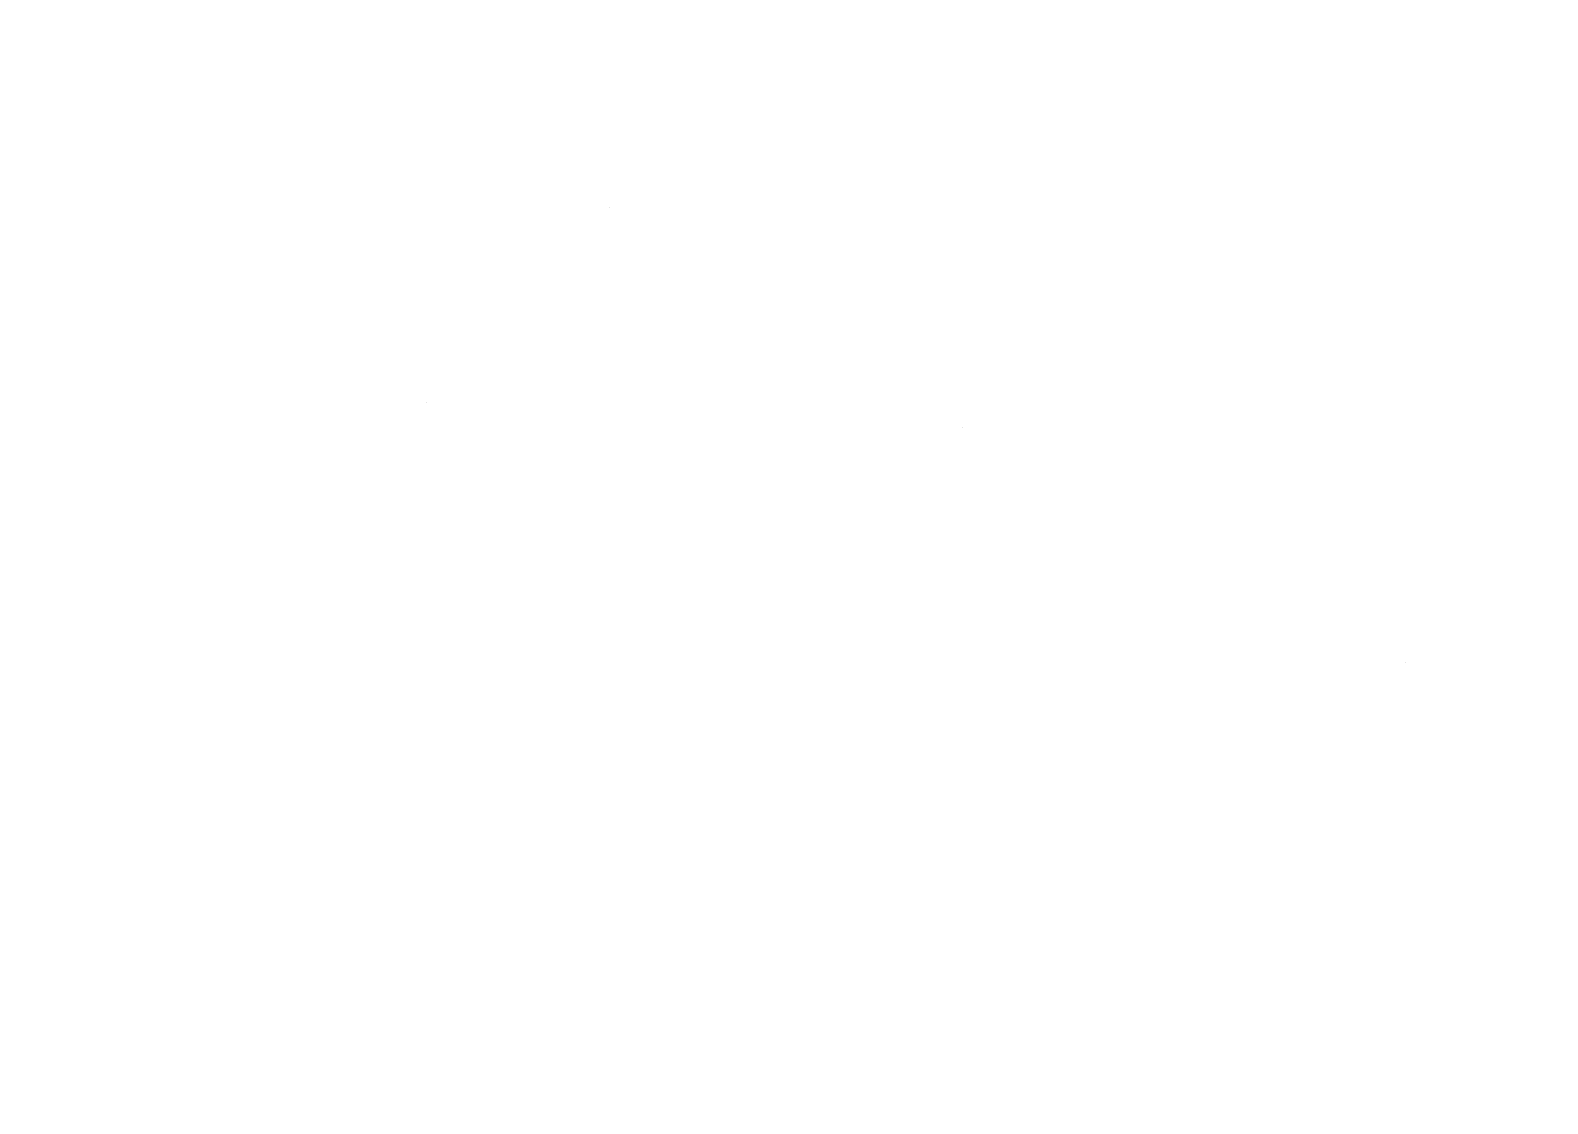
# Model space of a CAD drawing. Extents: x 0.1 to 49.5, y 17.6 to 52.5.
# Drawn here: x 41.955 to 43.481, y 20.398 to 21.478 of the extents above; entities that cross this region are included whole.
import ezdxf

# ---------------------------------------------------------------- set-up
doc = ezdxf.new("R2010")
doc.units = 0
doc.layers.get('0').update_dxf_attribs({"linetype": 'CONTINUOUS'})

msp = doc.modelspace()

# ---------------------------------------------------------------- linework, layer by layer
at = {"color": 7, "const_width": 0.0000000783}
for points in [[(42.116, 21.3044), (42.1191, 21.2827), (42.1132, 21.2815), (42.1076, 21.2808), (42.1025, 21.2805), (42.0951, 21.281), (42.0888, 21.2824), (42.0838, 21.2847), (42.0799, 21.2878), (42.0767, 21.2915), (42.0745, 21.2958), (42.073, 21.3021), (42.0721, 21.3118), (42.0718, 21.3248), (42.0718, 21.408), (42.0556, 21.408), (42.0556, 21.4271), (42.0718, 21.4271), (42.0718, 21.4629), (42.0938, 21.4777), (42.0938, 21.4271), (42.116, 21.4271), (42.116, 21.408), (42.0938, 21.408), (42.0938, 21.3234), (42.0939, 21.3173), (42.0943, 21.3128), (42.0949, 21.3099), (42.0959, 21.3081), (42.0971, 21.3065), (42.0987, 21.3052), (42.1007, 21.3042), (42.1033, 21.3036), (42.1063, 21.3034), (42.109, 21.3035), (42.1122, 21.3038), (42.116, 21.3044)], [(42.2267, 21.329), (42.2495, 21.3259), (42.2449, 21.3122), (42.2382, 21.3007), (42.2295, 21.2914), (42.2189, 21.2846), (42.2065, 21.2805), (42.1922, 21.2791), (42.1745, 21.2813), (42.1594, 21.2878), (42.1469, 21.2987), (42.1376, 21.3135), (42.132, 21.3318), (42.1302, 21.3535), (42.1321, 21.3761), (42.1377, 21.395), (42.1471, 21.4102), (42.1595, 21.4214), (42.1741, 21.4281), (42.191, 21.4304), (42.2074, 21.4282), (42.2216, 21.4216), (42.2337, 21.4106), (42.2429, 21.3957), (42.2484, 21.3771), (42.2502, 21.355), (42.2502, 21.3533), (42.2502, 21.3512), (42.2501, 21.3485), (42.153, 21.3485), (42.1549, 21.3338), (42.1589, 21.3217), (42.1651, 21.312), (42.173, 21.3049), (42.1821, 21.3007), (42.1924, 21.2993), (42.2001, 21.3001), (42.207, 21.3025), (42.2131, 21.3064), (42.2184, 21.3121), (42.2229, 21.3196), (42.2267, 21.329)], [(42.277, 21.2824), (42.277, 21.4271), (42.2968, 21.4271), (42.2968, 21.4052), (42.3018, 21.4143), (42.3065, 21.421), (42.3109, 21.4255), (42.3153, 21.4282), (42.32, 21.4298), (42.325, 21.4304), (42.3325, 21.4295), (42.3401, 21.4269), (42.3477, 21.4225), (42.3401, 21.3997), (42.3347, 21.4027), (42.3293, 21.4045), (42.3239, 21.405), (42.3193, 21.4045), (42.3149, 21.4029), (42.3109, 21.4002), (42.3075, 21.3966), (42.3047, 21.3921), (42.3027, 21.3868), (42.3007, 21.3778), (42.2994, 21.3683), (42.299, 21.3582), (42.299, 21.2824), (42.277, 21.2824)], [(42.4458, 21.3354), (42.4675, 21.3323), (42.4639, 21.3169), (42.4579, 21.3039), (42.4493, 21.2932), (42.4388, 21.2854), (42.4268, 21.2807), (42.4133, 21.2791), (42.3967, 21.2813), (42.3823, 21.2878), (42.3703, 21.2986), (42.3613, 21.3134), (42.3559, 21.3319), (42.3541, 21.3542), (42.3549, 21.3692), (42.3572, 21.3829), (42.3611, 21.3952), (42.3666, 21.406), (42.3737, 21.4148), (42.3824, 21.4216), (42.3922, 21.4265), (42.4025, 21.4294), (42.4135, 21.4304), (42.4267, 21.4291), (42.4383, 21.4251), (42.4482, 21.4185), (42.4561, 21.4094), (42.4618, 21.3981), (42.4654, 21.3846), (42.444, 21.3809), (42.4414, 21.3898), (42.4378, 21.3972), (42.4331, 21.4029), (42.4276, 21.407), (42.4213, 21.4094), (42.4143, 21.4102), (42.4039, 21.4087), (42.3949, 21.4043), (42.3872, 21.3969), (42.3814, 21.3864), (42.3779, 21.3724), (42.3768, 21.3549), (42.3779, 21.3372), (42.3813, 21.3231), (42.3868, 21.3125), (42.3942, 21.3052), (42.403, 21.3008), (42.4131, 21.2993), (42.4213, 21.3003), (42.4285, 21.3032), (42.4348, 21.3082), (42.4399, 21.3151), (42.4436, 21.3242), (42.4458, 21.3354)], [(42.5756, 21.329), (42.5984, 21.3259), (42.5938, 21.3122), (42.5871, 21.3007), (42.5784, 21.2914), (42.5678, 21.2846), (42.5553, 21.2805), (42.5411, 21.2791), (42.5234, 21.2813), (42.5083, 21.2878), (42.4958, 21.2987), (42.4865, 21.3135), (42.4809, 21.3318), (42.4791, 21.3535), (42.4809, 21.3761), (42.4866, 21.395), (42.496, 21.4102), (42.5084, 21.4214), (42.523, 21.4281), (42.5399, 21.4304), (42.5562, 21.4282), (42.5705, 21.4216), (42.5826, 21.4106), (42.5917, 21.3957), (42.5973, 21.3771), (42.5991, 21.355), (42.5991, 21.3533), (42.5991, 21.3512), (42.599, 21.3485), (42.5019, 21.3485), (42.5038, 21.3338), (42.5078, 21.3217), (42.514, 21.312), (42.5219, 21.3049), (42.531, 21.3007), (42.5412, 21.2993), (42.5489, 21.3001), (42.5558, 21.3025), (42.5619, 21.3064), (42.5673, 21.3121), (42.5718, 21.3196), (42.5756, 21.329)], [(42.6258, 21.2824), (42.6258, 21.4271), (42.6457, 21.4271), (42.6457, 21.4052), (42.6506, 21.4143), (42.6553, 21.421), (42.6597, 21.4255), (42.6642, 21.4282), (42.6689, 21.4298), (42.6739, 21.4304), (42.6814, 21.4295), (42.6889, 21.4269), (42.6966, 21.4225), (42.689, 21.3997), (42.6836, 21.4027), (42.6782, 21.4045), (42.6728, 21.405), (42.6681, 21.4045), (42.6638, 21.4029), (42.6598, 21.4002), (42.6563, 21.3966), (42.6536, 21.3921), (42.6516, 21.3868), (42.6495, 21.3778), (42.6483, 21.3683), (42.6479, 21.3582), (42.6479, 21.2824), (42.6258, 21.2824)], [(42.7947, 21.3003), (42.7866, 21.2933), (42.7788, 21.2879), (42.7711, 21.2839), (42.7633, 21.2813), (42.7552, 21.2797), (42.7467, 21.2791), (42.7335, 21.2804), (42.7225, 21.2843), (42.7138, 21.2908), (42.7074, 21.2993), (42.7035, 21.3092), (42.7022, 21.3206), (42.7027, 21.3274), (42.7042, 21.3339), (42.7066, 21.34), (42.7098, 21.3455), (42.7136, 21.3502), (42.718, 21.3541), (42.7229, 21.3573), (42.7282, 21.36), (42.7339, 21.3621), (42.7389, 21.3634), (42.7455, 21.3646), (42.7535, 21.3658), (42.7697, 21.3683), (42.7829, 21.3711), (42.7929, 21.3743), (42.7929, 21.3772), (42.793, 21.3793), (42.793, 21.3807), (42.7923, 21.3897), (42.7902, 21.3967), (42.7867, 21.4018), (42.7802, 21.4064), (42.7718, 21.4092), (42.7616, 21.4101), (42.7521, 21.4094), (42.7444, 21.4074), (42.7386, 21.404), (42.7341, 21.3989), (42.7304, 21.3918), (42.7276, 21.3826), (42.706, 21.3858), (42.7084, 21.3954), (42.7116, 21.4037), (42.7157, 21.4107), (42.7209, 21.4165), (42.7274, 21.4214), (42.7352, 21.4253), (42.7442, 21.4281), (42.754, 21.4298), (42.7648, 21.4304), (42.7752, 21.4299), (42.7842, 21.4284), (42.7919, 21.426), (42.7982, 21.4229), (42.8033, 21.4192), (42.8072, 21.4151), (42.8101, 21.4103), (42.8124, 21.4047), (42.8141, 21.3984), (42.8147, 21.3931), (42.815, 21.3855), (42.8152, 21.3757), (42.8152, 21.343), (42.8153, 21.323), (42.8158, 21.3086), (42.8166, 21.2998), (42.8178, 21.2938), (42.8197, 21.288), (42.8222, 21.2824), (42.7991, 21.2824), (42.7971, 21.2878), (42.7956, 21.2937), (42.7947, 21.3003)], [(42.8406, 21.3256), (42.8624, 21.3294), (42.8643, 21.3205), (42.8678, 21.313), (42.8726, 21.3071), (42.879, 21.3028), (42.8868, 21.3002), (42.8961, 21.2993), (42.9054, 21.3001), (42.9129, 21.3024), (42.9187, 21.3062), (42.9228, 21.311), (42.9252, 21.3164), (42.926, 21.3223), (42.9253, 21.3275), (42.9231, 21.3318), (42.9195, 21.3354), (42.915, 21.3378), (42.9075, 21.3406), (42.897, 21.3437), (42.8824, 21.3481), (42.8712, 21.352), (42.8633, 21.3555), (42.8576, 21.3593), (42.8528, 21.3638), (42.8491, 21.3693), (42.8464, 21.3753), (42.8448, 21.3818), (42.8442, 21.3887), (42.8447, 21.395), (42.846, 21.401), (42.8482, 21.4066), (42.8512, 21.4118), (42.8548, 21.4164), (42.8591, 21.4203), (42.8629, 21.423), (42.8676, 21.4254), (42.8731, 21.4275), (42.8792, 21.4291), (42.8855, 21.4301), (42.8922, 21.4304), (42.902, 21.4298), (42.911, 21.4282), (42.9191, 21.4255), (42.9261, 21.4218), (42.9319, 21.4174), (42.9362, 21.4122), (42.9395, 21.406), (42.942, 21.3985), (42.9438, 21.3898), (42.9222, 21.3865), (42.9206, 21.3934), (42.9178, 21.3992), (42.9137, 21.404), (42.9084, 21.4074), (42.9017, 21.4095), (42.8938, 21.4102), (42.8846, 21.4096), (42.8774, 21.4077), (42.8721, 21.4046), (42.8685, 21.4007), (42.8663, 21.3963), (42.8656, 21.3916), (42.8659, 21.3885), (42.8668, 21.3856), (42.8683, 21.383), (42.8704, 21.3805), (42.8732, 21.3783), (42.8767, 21.3764), (42.8804, 21.3751), (42.8869, 21.373), (42.8962, 21.3702), (42.9103, 21.3658), (42.9212, 21.362), (42.9289, 21.3588), (42.9346, 21.3554), (42.9395, 21.3511), (42.9434, 21.3459), (42.9464, 21.3398), (42.9481, 21.3328), (42.9487, 21.3249), (42.948, 21.3169), (42.9458, 21.3092), (42.9423, 21.3018), (42.9373, 21.2952), (42.9312, 21.2896), (42.9237, 21.2851), (42.9152, 21.2818), (42.9061, 21.2798), (42.8962, 21.2791), (42.8806, 21.2804), (42.8678, 21.2844), (42.8575, 21.2909), (42.8497, 21.2999), (42.8441, 21.3115), (42.8406, 21.3256)], [(41.9519, 21.4192), (41.9558, 21.4151), (41.9588, 21.4103), (41.961, 21.4047), (41.9627, 21.3984), (41.9633, 21.3931), (41.9637, 21.3855), (41.9638, 21.3757), (41.9638, 21.343), (41.9639, 21.323), (41.9644, 21.3086), (41.9652, 21.2998), (41.9664, 21.2938), (41.9683, 21.288), (41.9708, 21.2824), (41.9477, 21.2824)], [(42.2269, 21.3687), (42.2254, 21.3798), (42.2226, 21.389), (42.2186, 21.3961), (42.2109, 21.4039), (42.2018, 21.4086), (42.1913, 21.4102), (42.1817, 21.409), (42.1731, 21.4052), (42.1657, 21.3989), (42.1598, 21.3905), (42.156, 21.3804), (42.1542, 21.3687), (42.2269, 21.3687)], [(42.5758, 21.3687), (42.5742, 21.3798), (42.5714, 21.389), (42.5675, 21.3961), (42.5597, 21.4039), (42.5506, 21.4086), (42.5401, 21.4102), (42.5305, 21.409), (42.522, 21.4052), (42.5146, 21.3989), (42.5087, 21.3905), (42.5049, 21.3804), (42.5031, 21.3687), (42.5758, 21.3687)], [(42.7929, 21.355), (42.7835, 21.3516), (42.7715, 21.3485), (42.7568, 21.3458), (42.7486, 21.3443), (42.7422, 21.3426), (42.7375, 21.3409), (42.7341, 21.3388), (42.7312, 21.3361), (42.7288, 21.3329), (42.7271, 21.3293), (42.7261, 21.3254), (42.7258, 21.3212), (42.7265, 21.3151), (42.7287, 21.3096), (42.7325, 21.3049), (42.7376, 21.3013), (42.7441, 21.2991), (42.752, 21.2984), (42.7602, 21.299), (42.7678, 21.3011), (42.7747, 21.3046), (42.7807, 21.3092), (42.7856, 21.3149), (42.7893, 21.3215), (42.7913, 21.3279), (42.7925, 21.3361), (42.7929, 21.346), (42.7929, 21.355)], [(42.3883, 20.9887), (42.3883, 21.1884), (42.4104, 21.1884), (42.4104, 20.9887), (42.3883, 20.9887)], [(42.0315, 21.061), (42.0337, 21.0855), (42.0404, 21.1054), (42.0516, 21.1206), (42.0636, 21.1295), (42.0773, 21.1349), (42.0925, 21.1366), (42.1094, 21.1345), (42.124, 21.128), (42.1364, 21.1171), (42.1459, 21.1024), (42.1516, 21.0844), (42.1535, 21.0631), (42.1526, 21.0458), (42.1501, 21.0311), (42.1459, 21.0191), (42.1402, 21.0093), (42.1328, 21.001), (42.124, 20.9943), (42.1141, 20.9893), (42.1036, 20.9864), (42.0925, 20.9854), (42.0755, 20.9876), (42.0607, 20.9941), (42.0483, 21.0049), (42.039, 21.0198), (42.0333, 21.0385), (42.0315, 21.061)], [(42.3383, 21.0353), (42.3611, 21.0321), (42.3565, 21.0184), (42.3498, 21.0069), (42.3411, 20.9977), (42.3305, 20.9909), (42.318, 20.9868), (42.3038, 20.9854), (42.2861, 20.9876), (42.271, 20.9941), (42.2585, 21.005), (42.2492, 21.0197), (42.2436, 21.038), (42.2418, 21.0598), (42.2437, 21.0823), (42.2493, 21.1012), (42.2587, 21.1165), (42.2711, 21.1277), (42.2857, 21.1344), (42.3026, 21.1366), (42.3189, 21.1345), (42.3332, 21.1279), (42.3453, 21.1169), (42.3545, 21.1019), (42.36, 21.0834), (42.3618, 21.0613), (42.3618, 21.0596), (42.3618, 21.0574), (42.3617, 21.0548), (42.2646, 21.0548), (42.2665, 21.0401), (42.2705, 21.0279), (42.2767, 21.0182), (42.2846, 21.0112), (42.2937, 21.007), (42.3039, 21.0056), (42.3116, 21.0064), (42.3186, 21.0087), (42.3247, 21.0127), (42.33, 21.0183), (42.3345, 21.0259), (42.3383, 21.0353)], [(42.6452, 21.0319), (42.667, 21.0357), (42.669, 21.0267), (42.6724, 21.0193), (42.6773, 21.0133), (42.6836, 21.009), (42.6914, 21.0064), (42.7008, 21.0056), (42.71, 21.0063), (42.7175, 21.0086), (42.7233, 21.0125), (42.7274, 21.0173), (42.7299, 21.0227), (42.7307, 21.0286), (42.73, 21.0337), (42.7278, 21.0381), (42.7242, 21.0417), (42.7197, 21.0441), (42.7121, 21.0468), (42.7016, 21.05), (42.6871, 21.0543), (42.6759, 21.0583), (42.668, 21.0618), (42.6622, 21.0655), (42.6575, 21.0701), (42.6537, 21.0755), (42.651, 21.0816), (42.6494, 21.0881), (42.6489, 21.095), (42.6493, 21.1012), (42.6507, 21.1072), (42.6529, 21.1129), (42.6559, 21.1181), (42.6595, 21.1226), (42.6637, 21.1266), (42.6676, 21.1292), (42.6723, 21.1316), (42.6778, 21.1337), (42.6838, 21.1353), (42.6902, 21.1363), (42.6968, 21.1366), (42.7066, 21.1361), (42.7156, 21.1345), (42.7238, 21.1317), (42.7308, 21.1281), (42.7365, 21.1237), (42.7409, 21.1185), (42.7442, 21.1122), (42.7467, 21.1048), (42.7485, 21.096), (42.7269, 21.0928), (42.7253, 21.0997), (42.7224, 21.1055), (42.7184, 21.1102), (42.713, 21.1137), (42.7064, 21.1158), (42.6984, 21.1165), (42.6893, 21.1159), (42.682, 21.114), (42.6767, 21.1109), (42.6731, 21.107), (42.671, 21.1026), (42.6702, 21.0978), (42.6705, 21.0947), (42.6714, 21.0919), (42.6729, 21.0892), (42.6751, 21.0867), (42.6779, 21.0846), (42.6814, 21.0827), (42.685, 21.0814), (42.6915, 21.0793), (42.7009, 21.0764), (42.7149, 21.0721), (42.7258, 21.0683), (42.7336, 21.065), (42.7393, 21.0616), (42.7441, 21.0574), (42.7481, 21.0522), (42.751, 21.0461), (42.7528, 21.0391), (42.7534, 21.0312), (42.7527, 21.0232), (42.7505, 21.0155), (42.7469, 21.0081), (42.742, 21.0014), (42.7358, 20.9958), (42.7284, 20.9913), (42.7199, 20.988), (42.7107, 20.9861), (42.7009, 20.9854), (42.6853, 20.9867), (42.6724, 20.9906), (42.6622, 20.9971), (42.6544, 21.0062), (42.6487, 21.0178), (42.6452, 21.0319)], [(42.7714, 21.061), (42.7736, 21.0855), (42.7803, 21.1054), (42.7915, 21.1206), (42.8035, 21.1295), (42.8172, 21.1349), (42.8325, 21.1366), (42.8493, 21.1345), (42.8639, 21.128), (42.8764, 21.1171), (42.8858, 21.1024), (42.8915, 21.0844), (42.8934, 21.0631), (42.8926, 21.0458), (42.8901, 21.0311), (42.8859, 21.0191), (42.8801, 21.0093), (42.8728, 21.001), (42.8639, 20.9943), (42.854, 20.9893), (42.8435, 20.9864), (42.8325, 20.9854), (42.8154, 20.9876), (42.8007, 20.9941), (42.7883, 21.0049), (42.7789, 21.0198), (42.7733, 21.0385), (42.7714, 21.061)], [(42.9891, 20.9332), (42.9891, 21.1334), (43.0092, 21.1334), (43.0092, 21.1146), (43.0141, 21.1213), (43.0195, 21.1268), (43.0252, 21.1311), (43.0316, 21.1342), (43.0389, 21.136), (43.0469, 21.1366), (43.0576, 21.1356), (43.0674, 21.1324), (43.0764, 21.1271), (43.0842, 21.1199), (43.0906, 21.1109), (43.0956, 21.1002), (43.0992, 21.0882), (43.1014, 21.0756), (43.1021, 21.0621), (43.1013, 21.0478), (43.0989, 21.0345), (43.0949, 21.0221), (43.0894, 21.0112), (43.0825, 21.0021), (43.0741, 20.9949), (43.0648, 20.9896), (43.0552, 20.9865), (43.0453, 20.9854), (43.0382, 20.986), (43.0316, 20.9877), (43.0255, 20.9906), (43.02, 20.9943), (43.0152, 20.9987), (43.0111, 21.0037), (43.0111, 20.9332), (42.9891, 20.9332)], [(43.2137, 21.0065), (43.2056, 20.9996), (43.1978, 20.9941), (43.1901, 20.9902), (43.1824, 20.9875), (43.1742, 20.9859), (43.1658, 20.9854), (43.1526, 20.9867), (43.1416, 20.9906), (43.1328, 20.9971), (43.1264, 21.0055), (43.1225, 21.0155), (43.1212, 21.0268), (43.1217, 21.0337), (43.1232, 21.0402), (43.1256, 21.0462), (43.1288, 21.0517), (43.1326, 21.0564), (43.137, 21.0603), (43.1419, 21.0636), (43.1472, 21.0663), (43.1529, 21.0684), (43.158, 21.0696), (43.1645, 21.0709), (43.1725, 21.0721), (43.1888, 21.0746), (43.2019, 21.0774), (43.2119, 21.0805), (43.2119, 21.0835), (43.212, 21.0856), (43.212, 21.0869), (43.2113, 21.0959), (43.2092, 21.103), (43.2057, 21.108), (43.1992, 21.1126), (43.1908, 21.1154), (43.1806, 21.1163), (43.1711, 21.1157), (43.1635, 21.1136), (43.1576, 21.1103), (43.1531, 21.1052), (43.1494, 21.098), (43.1466, 21.0888), (43.125, 21.0921), (43.1274, 21.1017), (43.1307, 21.11), (43.1347, 21.117), (43.1399, 21.1228), (43.1464, 21.1276), (43.1542, 21.1315), (43.1632, 21.1344), (43.173, 21.1361), (43.1838, 21.1366), (43.1942, 21.1362), (43.2032, 21.1347), (43.2109, 21.1323), (43.2172, 21.1291), (43.2223, 21.1255), (43.2262, 21.1213), (43.2292, 21.1165), (43.2314, 21.111), (43.2331, 21.1046), (43.2337, 21.0993), (43.2341, 21.0918), (43.2342, 21.082), (43.2342, 21.0493), (43.2343, 21.0293), (43.2348, 21.0149), (43.2356, 21.006), (43.2368, 21.0001), (43.2387, 20.9943), (43.2412, 20.9887), (43.2181, 20.9887), (43.2161, 20.9941), (43.2146, 21), (43.2137, 21.0065)], [(43.2682, 20.9887), (43.2682, 21.1334), (43.288, 21.1334), (43.288, 21.1114), (43.293, 21.1205), (43.2976, 21.1273), (43.3021, 21.1317), (43.3065, 21.1345), (43.3112, 21.1361), (43.3162, 21.1366), (43.3237, 21.1358), (43.3313, 21.1331), (43.3389, 21.1287), (43.3313, 21.106), (43.3259, 21.1089), (43.3205, 21.1107), (43.3151, 21.1113), (43.3105, 21.1108), (43.3061, 21.1092), (43.3021, 21.1065), (43.2986, 21.1028), (43.2959, 21.0984), (43.2939, 21.093), (43.2919, 21.0841), (43.2906, 21.0745), (43.2902, 21.0644), (43.2902, 20.9887), (43.2682, 20.9887)], [(43.437, 21.0065), (43.4289, 20.9996), (43.4211, 20.9941), (43.4134, 20.9902), (43.4057, 20.9875), (43.3975, 20.9859), (43.3891, 20.9854), (43.3759, 20.9867), (43.3649, 20.9906), (43.3561, 20.9971), (43.3497, 21.0055), (43.3458, 21.0155), (43.3445, 21.0268), (43.345, 21.0337), (43.3465, 21.0402), (43.3489, 21.0462), (43.3521, 21.0517), (43.3559, 21.0564), (43.3603, 21.0603), (43.3652, 21.0636), (43.3705, 21.0663), (43.3762, 21.0684), (43.3813, 21.0696), (43.3878, 21.0709), (43.3958, 21.0721), (43.4121, 21.0746), (43.4252, 21.0774), (43.4352, 21.0805), (43.4352, 21.0835), (43.4353, 21.0856), (43.4353, 21.0869), (43.4346, 21.0959), (43.4325, 21.103), (43.429, 21.108), (43.4225, 21.1126), (43.4141, 21.1154), (43.4039, 21.1163), (43.3944, 21.1157), (43.3868, 21.1136), (43.3809, 21.1103), (43.3764, 21.1052), (43.3727, 21.098), (43.3699, 21.0888), (43.3483, 21.0921), (43.3507, 21.1017), (43.354, 21.11), (43.358, 21.117), (43.3632, 21.1228), (43.3697, 21.1276), (43.3775, 21.1315), (43.3865, 21.1344), (43.3963, 21.1361), (43.4071, 21.1366), (43.4175, 21.1362), (43.4265, 21.1347), (43.4342, 21.1323), (43.4405, 21.1291), (43.4456, 21.1255), (43.4495, 21.1213), (43.4525, 21.1165), (43.4547, 21.111), (43.4564, 21.1046), (43.457, 21.0993), (43.4574, 21.0918), (43.4575, 21.082), (43.4575, 21.0493), (43.4576, 21.0293), (43.4581, 21.0149), (43.4589, 21.006), (43.4601, 21.0001), (43.462, 20.9943), (43.4645, 20.9887), (43.4414, 20.9887), (43.4394, 20.9941), (43.4379, 21), (43.437, 21.0065)], [(42.5997, 20.9887), (42.5997, 21.0099), (42.5884, 20.9963), (42.5746, 20.9881), (42.5584, 20.9854), (42.5509, 20.986), (42.5437, 20.9876), (42.5369, 20.9903), (42.5308, 20.9939), (42.5258, 20.998), (42.522, 21.0026), (42.5191, 21.008), (42.5169, 21.014), (42.5152, 21.0208), (42.5145, 21.0266), (42.514, 21.0342), (42.5139, 21.0437), (42.5139, 21.1334), (42.536, 21.1334), (42.536, 21.0531), (42.5361, 21.0417), (42.5366, 21.0331), (42.5373, 21.0272), (42.5392, 21.0212), (42.5422, 21.0162), (42.5461, 21.012), (42.551, 21.009), (42.5565, 21.0071), (42.5628, 21.0065), (42.5693, 21.0072), (42.5755, 21.009), (42.5814, 21.0122), (42.5867, 21.0164), (42.5908, 21.0215), (42.5938, 21.0276), (42.5958, 21.035), (42.597, 21.0445), (42.5974, 21.0558), (42.5974, 21.1334), (42.6195, 21.1334), (42.6195, 20.9887), (42.5997, 20.9887)], [(42.0542, 21.061), (42.0554, 21.044), (42.059, 21.0302), (42.0651, 21.0194), (42.073, 21.0117), (42.0821, 21.0071), (42.0925, 21.0056), (42.1029, 21.0071), (42.112, 21.0117), (42.1199, 21.0195), (42.1259, 21.0304), (42.1296, 21.0445), (42.1308, 21.0618), (42.1296, 21.0783), (42.1259, 21.0918), (42.1198, 21.1025), (42.1119, 21.1102), (42.1028, 21.1148), (42.0925, 21.1163), (42.0821, 21.1148), (42.073, 21.1102), (42.0651, 21.1026), (42.059, 21.0918), (42.0554, 21.078), (42.0542, 21.061)], [(42.3385, 21.0749), (42.3369, 21.0861), (42.3342, 21.0952), (42.3302, 21.1023), (42.3225, 21.1102), (42.3133, 21.1149), (42.3028, 21.1165), (42.2932, 21.1152), (42.2847, 21.1115), (42.2773, 21.1052), (42.2714, 21.0968), (42.2676, 21.0867), (42.2658, 21.0749), (42.3385, 21.0749)], [(42.7941, 21.061), (42.7953, 21.044), (42.7989, 21.0302), (42.805, 21.0194), (42.8129, 21.0117), (42.8221, 21.0071), (42.8325, 21.0056), (42.8428, 21.0071), (42.8519, 21.0117), (42.8598, 21.0195), (42.8659, 21.0304), (42.8695, 21.0445), (42.8707, 21.0618), (42.8695, 21.0783), (42.8658, 21.0918), (42.8597, 21.1025), (42.8518, 21.1102), (42.8427, 21.1148), (42.8325, 21.1163), (42.8221, 21.1148), (42.8129, 21.1102), (42.805, 21.1026), (42.7989, 21.0918), (42.7953, 21.078), (42.7941, 21.061)], [(43.009, 21.0602), (43.0102, 21.0432), (43.0136, 21.0294), (43.0192, 21.0189), (43.0265, 21.0115), (43.0347, 21.0071), (43.0439, 21.0056), (43.0532, 21.0071), (43.0616, 21.0117), (43.0691, 21.0194), (43.0749, 21.0303), (43.0784, 21.0446), (43.0796, 21.0623), (43.0784, 21.0791), (43.075, 21.093), (43.0693, 21.1037), (43.062, 21.1113), (43.0539, 21.1159), (43.0448, 21.1174), (43.0358, 21.1158), (43.0275, 21.1109), (43.0199, 21.1028), (43.0139, 21.0915), (43.0102, 21.0774), (43.009, 21.0602)], [(43.2119, 21.0613), (43.2025, 21.0578), (43.1905, 21.0548), (43.1758, 21.052), (43.1676, 21.0505), (43.1612, 21.0489), (43.1566, 21.0471), (43.1531, 21.045), (43.1502, 21.0424), (43.1479, 21.0392), (43.1462, 21.0355), (43.1451, 21.0316), (43.1448, 21.0275), (43.1455, 21.0213), (43.1478, 21.0159), (43.1515, 21.0112), (43.1566, 21.0075), (43.1631, 21.0053), (43.171, 21.0046), (43.1792, 21.0053), (43.1868, 21.0074), (43.1937, 21.0108), (43.1998, 21.0155), (43.2046, 21.0211), (43.2083, 21.0278), (43.2103, 21.0342), (43.2115, 21.0424), (43.2119, 21.0523), (43.2119, 21.0613)], [(43.4352, 21.0613), (43.4258, 21.0578), (43.4138, 21.0548), (43.3991, 21.052), (43.3909, 21.0505), (43.3845, 21.0489), (43.3799, 21.0471), (43.3764, 21.045), (43.3735, 21.0424), (43.3712, 21.0392), (43.3695, 21.0355), (43.3684, 21.0316), (43.3681, 21.0275), (43.3688, 21.0213), (43.3711, 21.0159), (43.3748, 21.0112), (43.3799, 21.0075), (43.3864, 21.0053), (43.3943, 21.0046), (43.4025, 21.0053), (43.4101, 21.0074), (43.417, 21.0108), (43.4231, 21.0155), (43.4279, 21.0211), (43.4316, 21.0278), (43.4336, 21.0342), (43.4348, 21.0424), (43.4352, 21.0523), (43.4352, 21.0613)], [(42.031, 20.6949), (42.031, 20.8206), (42.0115, 20.8206), (42.0115, 20.8396), (42.031, 20.8396), (42.031, 20.855), (42.0312, 20.8639), (42.032, 20.8711), (42.0333, 20.8767), (42.036, 20.8827), (42.0397, 20.8878), (42.0445, 20.8922), (42.0506, 20.8955), (42.0581, 20.8974), (42.067, 20.8981), (42.0735, 20.8978), (42.0803, 20.897), (42.0876, 20.8956), (42.0843, 20.8742), (42.0798, 20.875), (42.0755, 20.8755), (42.0713, 20.8756), (42.0653, 20.8751), (42.0605, 20.8735), (42.0571, 20.8708), (42.0548, 20.8667), (42.0534, 20.8608), (42.0529, 20.853), (42.0529, 20.8396), (42.0783, 20.8396), (42.0783, 20.8206), (42.0529, 20.8206), (42.0529, 20.6949), (42.031, 20.6949)], [(42.0956, 20.8665), (42.0956, 20.8947), (42.1177, 20.8947), (42.1177, 20.8665), (42.0956, 20.8665)], [(42.4864, 20.8665), (42.4864, 20.8947), (42.5085, 20.8947), (42.5085, 20.8665), (42.4864, 20.8665)], [(42.8907, 20.6949), (42.8907, 20.8947), (42.9128, 20.8947), (42.9128, 20.6949), (42.8907, 20.6949)], [(42.0956, 20.8396), (42.1177, 20.8396), (42.1177, 20.6949), (42.0956, 20.6949), (42.0956, 20.8396)], [(42.1513, 20.6949), (42.1513, 20.8396), (42.1711, 20.8396), (42.1711, 20.8191), (42.1821, 20.8323), (42.1959, 20.8403), (42.2126, 20.8429), (42.2202, 20.8424), (42.2274, 20.8408), (42.2342, 20.8382), (42.2403, 20.8347), (42.2452, 20.8306), (42.249, 20.8259), (42.252, 20.8205), (42.2542, 20.8144), (42.2559, 20.8078), (42.2566, 20.8021), (42.257, 20.7941), (42.2571, 20.7839), (42.2571, 20.6949), (42.235, 20.6949), (42.235, 20.783), (42.2347, 20.7921), (42.2339, 20.7996), (42.2325, 20.8054), (42.2303, 20.81), (42.2273, 20.8139), (42.2233, 20.8172), (42.2187, 20.8197), (42.2136, 20.8212), (42.2079, 20.8216), (42.199, 20.8205), (42.1908, 20.8172), (42.1836, 20.8117), (42.1779, 20.8031), (42.1745, 20.7905), (42.1733, 20.774), (42.1733, 20.6949), (42.1513, 20.6949)], [(42.3519, 20.7381), (42.3737, 20.7419), (42.3757, 20.733), (42.3791, 20.7255), (42.384, 20.7196), (42.3903, 20.7153), (42.3981, 20.7127), (42.4074, 20.7118), (42.4167, 20.7126), (42.4242, 20.7149), (42.43, 20.7187), (42.4341, 20.7236), (42.4365, 20.7289), (42.4374, 20.7349), (42.4366, 20.74), (42.4345, 20.7444), (42.4309, 20.7479), (42.4263, 20.7503), (42.4188, 20.7531), (42.4083, 20.7562), (42.3938, 20.7606), (42.3825, 20.7645), (42.3746, 20.768), (42.3689, 20.7718), (42.3641, 20.7764), (42.3604, 20.7818), (42.3577, 20.7879), (42.3561, 20.7943), (42.3556, 20.8012), (42.356, 20.8075), (42.3573, 20.8135), (42.3596, 20.8191), (42.3625, 20.8243), (42.3662, 20.8289), (42.3704, 20.8328), (42.3743, 20.8355), (42.3789, 20.8379), (42.3844, 20.84), (42.3905, 20.8416), (42.3969, 20.8426), (42.4035, 20.8429), (42.4133, 20.8424), (42.4223, 20.8407), (42.4304, 20.838), (42.4375, 20.8343), (42.4432, 20.8299), (42.4475, 20.8247), (42.4508, 20.8185), (42.4534, 20.811), (42.4551, 20.8023), (42.4336, 20.799), (42.432, 20.8059), (42.4291, 20.8117), (42.425, 20.8165), (42.4197, 20.82), (42.413, 20.822), (42.4051, 20.8227), (42.3959, 20.8221), (42.3887, 20.8203), (42.3834, 20.8172), (42.3798, 20.8132), (42.3776, 20.8089), (42.3769, 20.8041), (42.3772, 20.801), (42.3781, 20.7981), (42.3796, 20.7955), (42.3817, 20.793), (42.3846, 20.7908), (42.3881, 20.7889), (42.3917, 20.7876), (42.3982, 20.7856), (42.4076, 20.7827), (42.4216, 20.7783), (42.4325, 20.7745), (42.4402, 20.7713), (42.446, 20.7679), (42.4508, 20.7636), (42.4548, 20.7584), (42.4577, 20.7523), (42.4595, 20.7453), (42.46, 20.7374), (42.4593, 20.7294), (42.4572, 20.7217), (42.4536, 20.7144), (42.4487, 20.7077), (42.4425, 20.7021), (42.435, 20.6976), (42.4266, 20.6943), (42.4174, 20.6923), (42.4076, 20.6917), (42.392, 20.693), (42.3791, 20.6969), (42.3689, 20.7034), (42.3611, 20.7125), (42.3554, 20.724), (42.3519, 20.7381)], [(42.4864, 20.8396), (42.5085, 20.8396), (42.5085, 20.6949), (42.4864, 20.6949), (42.4864, 20.8396)], [(42.5421, 20.6949), (42.5421, 20.8396), (42.5619, 20.8396), (42.5619, 20.8191), (42.5729, 20.8323), (42.5867, 20.8403), (42.6034, 20.8429), (42.611, 20.8424), (42.6182, 20.8408), (42.625, 20.8382), (42.6311, 20.8347), (42.636, 20.8306), (42.6398, 20.8259), (42.6428, 20.8205), (42.645, 20.8144), (42.6467, 20.8078), (42.6474, 20.8021), (42.6478, 20.7941), (42.6479, 20.7839), (42.6479, 20.6949), (42.6258, 20.6949), (42.6258, 20.783), (42.6256, 20.7921), (42.6247, 20.7996), (42.6233, 20.8054), (42.6211, 20.81), (42.6181, 20.8139), (42.6141, 20.8172), (42.6095, 20.8197), (42.6044, 20.8212), (42.5987, 20.8216), (42.5898, 20.8205), (42.5817, 20.8172), (42.5744, 20.8117), (42.5687, 20.8031), (42.5653, 20.7905), (42.5642, 20.774), (42.5642, 20.6949), (42.5421, 20.6949)], [(42.8407, 20.7415), (42.8635, 20.7384), (42.8589, 20.7247), (42.8522, 20.7132), (42.8435, 20.7039), (42.8329, 20.6971), (42.8204, 20.693), (42.8062, 20.6917), (42.7885, 20.6938), (42.7734, 20.7004), (42.7609, 20.7112), (42.7516, 20.726), (42.746, 20.7443), (42.7442, 20.7661), (42.7461, 20.7886), (42.7517, 20.8075), (42.7611, 20.8227), (42.7735, 20.8339), (42.7881, 20.8407), (42.805, 20.8429), (42.8213, 20.8407), (42.8356, 20.8341), (42.8477, 20.8231), (42.8569, 20.8082), (42.8624, 20.7897), (42.8642, 20.7676), (42.8642, 20.7659), (42.8642, 20.7637), (42.8641, 20.761), (42.767, 20.761), (42.7689, 20.7464), (42.7729, 20.7342), (42.7791, 20.7245), (42.787, 20.7175), (42.7961, 20.7132), (42.8063, 20.7118), (42.814, 20.7126), (42.8209, 20.715), (42.8271, 20.7189), (42.8324, 20.7246), (42.8369, 20.7321), (42.8407, 20.7415)], [(43.1017, 20.7479), (43.1235, 20.7448), (43.1198, 20.7294), (43.1138, 20.7164), (43.1052, 20.7058), (43.0947, 20.6979), (43.0827, 20.6932), (43.0693, 20.6917), (43.0526, 20.6938), (43.0383, 20.7003), (43.0263, 20.7111), (43.0172, 20.7259), (43.0118, 20.7444), (43.01, 20.7667), (43.0108, 20.7817), (43.0131, 20.7954), (43.017, 20.8078), (43.0225, 20.8185), (43.0296, 20.8273), (43.0383, 20.8341), (43.0481, 20.839), (43.0585, 20.8419), (43.0694, 20.8429), (43.0827, 20.8416), (43.0942, 20.8376), (43.1041, 20.831), (43.112, 20.8219), (43.1178, 20.8106), (43.1214, 20.7971), (43.0999, 20.7934), (43.0973, 20.8024), (43.0937, 20.8097), (43.0891, 20.8154), (43.0835, 20.8195), (43.0772, 20.8219), (43.0702, 20.8227), (43.0598, 20.8213), (43.0508, 20.8168), (43.0431, 20.8095), (43.0373, 20.7989), (43.0339, 20.7849), (43.0327, 20.7674), (43.0338, 20.7498), (43.0372, 20.7356), (43.0428, 20.725), (43.0501, 20.7177), (43.0589, 20.7133), (43.069, 20.7118), (43.0772, 20.7128), (43.0844, 20.7158), (43.0907, 20.7207), (43.0958, 20.7277), (43.0995, 20.7367), (43.1017, 20.7479)], [(43.1341, 20.7673), (43.1364, 20.7918), (43.1431, 20.8116), (43.1542, 20.8268), (43.1662, 20.8358), (43.1799, 20.8411), (43.1952, 20.8429), (43.212, 20.8407), (43.2266, 20.8342), (43.2391, 20.8234), (43.2486, 20.8087), (43.2542, 20.7907), (43.2561, 20.7693), (43.2553, 20.752), (43.2528, 20.7374), (43.2486, 20.7254), (43.2428, 20.7155), (43.2355, 20.7072), (43.2266, 20.7005), (43.2167, 20.6956), (43.2063, 20.6927), (43.1952, 20.6917), (43.1781, 20.6938), (43.1634, 20.7003), (43.151, 20.7112), (43.1416, 20.726), (43.136, 20.7448), (43.1341, 20.7673)], [(43.282, 20.6949), (43.282, 20.8396), (43.3019, 20.8396), (43.3019, 20.8191), (43.3129, 20.8323), (43.3267, 20.8403), (43.3433, 20.8429), (43.351, 20.8424), (43.3582, 20.8408), (43.365, 20.8382), (43.371, 20.8347), (43.3759, 20.8306), (43.3797, 20.8259), (43.3827, 20.8205), (43.385, 20.8144), (43.3866, 20.8078), (43.3873, 20.8021), (43.3877, 20.7941), (43.3878, 20.7839), (43.3878, 20.6949), (43.3658, 20.6949), (43.3658, 20.783), (43.3655, 20.7921), (43.3646, 20.7996), (43.3632, 20.8054), (43.361, 20.81), (43.358, 20.8139), (43.354, 20.8172), (43.3494, 20.8197), (43.3443, 20.8212), (43.3387, 20.8216), (43.3297, 20.8205), (43.3216, 20.8172), (43.3143, 20.8117), (43.3086, 20.8031), (43.3052, 20.7905), (43.3041, 20.774), (43.3041, 20.6949), (43.282, 20.6949)], [(42.8409, 20.7812), (42.8393, 20.7923), (42.8366, 20.8015), (42.8326, 20.8086), (42.8249, 20.8164), (42.8157, 20.8212), (42.8052, 20.8227), (42.7956, 20.8215), (42.7871, 20.8177), (42.7797, 20.8114), (42.7738, 20.803), (42.77, 20.793), (42.7682, 20.7812), (42.8409, 20.7812)], [(43.1568, 20.7673), (43.158, 20.7503), (43.1617, 20.7364), (43.1677, 20.7257), (43.1756, 20.718), (43.1848, 20.7134), (43.1952, 20.7118), (43.2055, 20.7134), (43.2146, 20.718), (43.2225, 20.7257), (43.2286, 20.7366), (43.2322, 20.7507), (43.2334, 20.7681), (43.2322, 20.7846), (43.2286, 20.7981), (43.2225, 20.8088), (43.2146, 20.8165), (43.2055, 20.8211), (43.1952, 20.8226), (43.1848, 20.8211), (43.1756, 20.8165), (43.1677, 20.8088), (43.1617, 20.7981), (43.158, 20.7843), (43.1568, 20.7673)], [(43.4131, 20.7549), (43.4131, 20.7795), (43.4809, 20.7795), (43.4809, 20.7549), (43.4131, 20.7549)], [(42.2967, 20.6949), (42.2967, 20.7229), (42.3218, 20.7229), (42.3218, 20.6949), (42.3213, 20.6853), (42.3197, 20.677), (42.3169, 20.6701), (42.313, 20.6642), (42.3078, 20.6594), (42.3014, 20.6554), (42.2952, 20.6659), (42.2995, 20.6685), (42.3029, 20.6719), (42.3055, 20.6759), (42.3074, 20.681), (42.3086, 20.6873), (42.3092, 20.6949), (42.2967, 20.6949)], [(42.0598, 20.4231), (42.063, 20.4015), (42.057, 20.4003), (42.0514, 20.3995), (42.0463, 20.3993), (42.0389, 20.3998), (42.0327, 20.4012), (42.0277, 20.4035), (42.0237, 20.4066), (42.0206, 20.4103), (42.0184, 20.4146), (42.0169, 20.4209), (42.016, 20.4305), (42.0157, 20.4436), (42.0157, 20.5268), (41.9995, 20.5268), (41.9995, 20.5459), (42.0157, 20.5459), (42.0157, 20.5817), (42.0376, 20.5964), (42.0376, 20.5459), (42.0598, 20.5459), (42.0598, 20.5268), (42.0376, 20.5268), (42.0376, 20.4422), (42.0377, 20.436), (42.0381, 20.4315), (42.0388, 20.4287), (42.0397, 20.4269), (42.041, 20.4253), (42.0426, 20.424), (42.0446, 20.423), (42.0471, 20.4224), (42.0501, 20.4222), (42.0528, 20.4223), (42.0561, 20.4226), (42.0598, 20.4231)], [(42.5345, 20.4231), (42.5377, 20.4015), (42.5317, 20.4003), (42.5261, 20.3995), (42.521, 20.3993), (42.5136, 20.3998), (42.5074, 20.4012), (42.5024, 20.4035), (42.4984, 20.4066), (42.4953, 20.4103), (42.493, 20.4146), (42.4915, 20.4209), (42.4906, 20.4305), (42.4903, 20.4436), (42.4903, 20.5268), (42.4742, 20.5268), (42.4742, 20.5459), (42.4903, 20.5459), (42.4903, 20.5817), (42.5123, 20.5964), (42.5123, 20.5459), (42.5345, 20.5459), (42.5345, 20.5268), (42.5123, 20.5268), (42.5123, 20.4422), (42.5124, 20.436), (42.5128, 20.4315), (42.5135, 20.4287), (42.5144, 20.4269), (42.5157, 20.4253), (42.5173, 20.424), (42.5193, 20.423), (42.5218, 20.4224), (42.5248, 20.4222), (42.5275, 20.4223), (42.5307, 20.4226), (42.5345, 20.4231)], [(42.6398, 20.5727), (42.6398, 20.6009), (42.6619, 20.6009), (42.6619, 20.5727), (42.6398, 20.5727)], [(42.8692, 20.4231), (42.8724, 20.4015), (42.8664, 20.4003), (42.8609, 20.3995), (42.8558, 20.3993), (42.8483, 20.3998), (42.8421, 20.4012), (42.8371, 20.4035), (42.8331, 20.4066), (42.83, 20.4103), (42.8278, 20.4146), (42.8263, 20.4209), (42.8254, 20.4305), (42.8251, 20.4436), (42.8251, 20.5268), (42.8089, 20.5268), (42.8089, 20.5459), (42.8251, 20.5459), (42.8251, 20.5817), (42.8471, 20.5964), (42.8471, 20.5459), (42.8692, 20.5459), (42.8692, 20.5268), (42.8471, 20.5268), (42.8471, 20.4422), (42.8472, 20.436), (42.8476, 20.4315), (42.8482, 20.4287), (42.8492, 20.4269), (42.8504, 20.4253), (42.852, 20.424), (42.854, 20.423), (42.8565, 20.4224), (42.8596, 20.4222), (42.8623, 20.4223), (42.8655, 20.4226), (42.8692, 20.4231)], [(43.1848, 20.4012), (43.1848, 20.4195), (43.1752, 20.4075), (43.1631, 20.4003), (43.1483, 20.3979), (43.1382, 20.399), (43.1287, 20.4022), (43.1197, 20.4075), (43.1117, 20.4147), (43.1049, 20.4235), (43.0995, 20.4341), (43.0955, 20.4461), (43.0931, 20.4592), (43.0923, 20.4734), (43.093, 20.4874), (43.0952, 20.5005), (43.0988, 20.5127), (43.1039, 20.5236), (43.1104, 20.5326), (43.1183, 20.5398), (43.1273, 20.545), (43.137, 20.5481), (43.1474, 20.5492), (43.1549, 20.5486), (43.1619, 20.5467), (43.1683, 20.5436), (43.1741, 20.5396), (43.1791, 20.5348), (43.1833, 20.5293), (43.1833, 20.6009), (43.2052, 20.6009), (43.2052, 20.4012), (43.1848, 20.4012)], [(41.9481, 20.5471), (41.9549, 20.5445), (41.9609, 20.541), (41.9658, 20.5369), (41.9697, 20.5321), (41.9726, 20.5267), (41.9749, 20.5207), (41.9765, 20.514), (41.9772, 20.5083), (41.9776, 20.5004), (41.9778, 20.4902), (41.9778, 20.4012), (41.9557, 20.4012), (41.9557, 20.4892), (41.9554, 20.4984), (41.9545, 20.5058)], [(42.0732, 20.4735), (42.0754, 20.498), (42.0821, 20.5179), (42.0933, 20.5331), (42.1053, 20.542), (42.1189, 20.5474), (42.1342, 20.5492), (42.151, 20.547), (42.1657, 20.5405), (42.1781, 20.5296), (42.1876, 20.5149), (42.1933, 20.4969), (42.1952, 20.4756), (42.1943, 20.4583), (42.1918, 20.4436), (42.1876, 20.4316), (42.1818, 20.4218), (42.1745, 20.4135), (42.1657, 20.4068), (42.1558, 20.4019), (42.1453, 20.3989), (42.1342, 20.3979), (42.1172, 20.4001), (42.1024, 20.4066), (42.09, 20.4174), (42.0807, 20.4323), (42.075, 20.451), (42.0732, 20.4735)], [(42.3102, 20.4478), (42.333, 20.4447), (42.3284, 20.431), (42.3217, 20.4195), (42.313, 20.4102), (42.3024, 20.4034), (42.29, 20.3993), (42.2757, 20.3979), (42.258, 20.4001), (42.2429, 20.4066), (42.2304, 20.4175), (42.2211, 20.4323), (42.2156, 20.4505), (42.2137, 20.4723), (42.2156, 20.4948), (42.2212, 20.5137), (42.2306, 20.529), (42.243, 20.5402), (42.2576, 20.5469), (42.2745, 20.5492), (42.2909, 20.547), (42.3051, 20.5404), (42.3172, 20.5294), (42.3264, 20.5145), (42.3319, 20.4959), (42.3337, 20.4738), (42.3337, 20.4721), (42.3337, 20.4699), (42.3336, 20.4673), (42.2365, 20.4673), (42.2384, 20.4526), (42.2424, 20.4405), (42.2486, 20.4308), (42.2565, 20.4237), (42.2656, 20.4195), (42.2759, 20.4181), (42.2836, 20.4189), (42.2905, 20.4212), (42.2966, 20.4252), (42.3019, 20.4308), (42.3065, 20.4384), (42.3102, 20.4478)], [(42.3519, 20.4444), (42.3737, 20.4482), (42.3757, 20.4392), (42.3791, 20.4318), (42.384, 20.4259), (42.3903, 20.4215), (42.3981, 20.419), (42.4074, 20.4181), (42.4167, 20.4189), (42.4242, 20.4211), (42.43, 20.425), (42.4341, 20.4298), (42.4365, 20.4352), (42.4374, 20.4411), (42.4366, 20.4463), (42.4345, 20.4506), (42.4309, 20.4542), (42.4263, 20.4566), (42.4188, 20.4593), (42.4083, 20.4625), (42.3938, 20.4668), (42.3825, 20.4708), (42.3746, 20.4743), (42.3689, 20.478), (42.3641, 20.4826), (42.3604, 20.4881), (42.3577, 20.4941), (42.3561, 20.5006), (42.3556, 20.5075), (42.356, 20.5138), (42.3573, 20.5197), (42.3596, 20.5254), (42.3625, 20.5306), (42.3662, 20.5351), (42.3704, 20.5391), (42.3743, 20.5418), (42.3789, 20.5441), (42.3844, 20.5462), (42.3905, 20.5479), (42.3969, 20.5488), (42.4035, 20.5492), (42.4133, 20.5486), (42.4223, 20.547), (42.4304, 20.5443), (42.4375, 20.5406), (42.4432, 20.5362), (42.4475, 20.531), (42.4508, 20.5248), (42.4534, 20.5173), (42.4551, 20.5086), (42.4336, 20.5053), (42.432, 20.5122), (42.4291, 20.518), (42.425, 20.5227), (42.4197, 20.5262), (42.413, 20.5283), (42.4051, 20.529), (42.3959, 20.5284), (42.3887, 20.5265), (42.3834, 20.5234), (42.3798, 20.5195), (42.3776, 20.5151), (42.3769, 20.5103), (42.3772, 20.5073), (42.3781, 20.5044), (42.3796, 20.5017), (42.3817, 20.4993), (42.3846, 20.4971), (42.3881, 20.4952), (42.3917, 20.4939), (42.3982, 20.4918), (42.4076, 20.4889), (42.4216, 20.4846), (42.4325, 20.4808), (42.4402, 20.4776), (42.446, 20.4742), (42.4508, 20.4699), (42.4548, 20.4647), (42.4577, 20.4586), (42.4595, 20.4516), (42.46, 20.4437), (42.4593, 20.4357), (42.4572, 20.428), (42.4536, 20.4206), (42.4487, 20.4139), (42.4425, 20.4083), (42.435, 20.4039), (42.4266, 20.4006), (42.4174, 20.3986), (42.4076, 20.3979), (42.392, 20.3992), (42.3791, 20.4031), (42.3689, 20.4096), (42.3611, 20.4187), (42.3554, 20.4303), (42.3519, 20.4444)], [(42.5558, 20.4012), (42.5558, 20.5459), (42.5757, 20.5459), (42.5757, 20.524), (42.5806, 20.5331), (42.5853, 20.5398), (42.5897, 20.5443), (42.5942, 20.547), (42.5989, 20.5486), (42.6039, 20.5492), (42.6114, 20.5483), (42.6189, 20.5457), (42.6266, 20.5413), (42.619, 20.5185), (42.6136, 20.5215), (42.6082, 20.5232), (42.6028, 20.5238), (42.5981, 20.5233), (42.5938, 20.5217), (42.5898, 20.519), (42.5863, 20.5153), (42.5836, 20.5109), (42.5816, 20.5056), (42.5795, 20.4966), (42.5783, 20.487), (42.5779, 20.477), (42.5779, 20.4012), (42.5558, 20.4012)], [(42.6398, 20.5459), (42.6619, 20.5459), (42.6619, 20.4012), (42.6398, 20.4012), (42.6398, 20.5459)], [(42.7805, 20.4542), (42.8022, 20.4511), (42.7986, 20.4356), (42.7925, 20.4226), (42.784, 20.412), (42.7735, 20.4042), (42.7615, 20.3995), (42.748, 20.3979), (42.7313, 20.4001), (42.717, 20.4066), (42.705, 20.4173), (42.696, 20.4322), (42.6906, 20.4507), (42.6887, 20.473), (42.6895, 20.488), (42.6919, 20.5016), (42.6957, 20.514), (42.7012, 20.5248), (42.7083, 20.5335), (42.717, 20.5404), (42.7268, 20.5453), (42.7372, 20.5482), (42.7481, 20.5492), (42.7614, 20.5478), (42.7729, 20.5439), (42.7828, 20.5372), (42.7907, 20.5282), (42.7965, 20.5169), (42.8001, 20.5034), (42.7786, 20.4997), (42.7761, 20.5086), (42.7724, 20.5159), (42.7678, 20.5216), (42.7622, 20.5257), (42.756, 20.5282), (42.749, 20.529), (42.7385, 20.5275), (42.7295, 20.5231), (42.7219, 20.5157), (42.7161, 20.5051), (42.7126, 20.4911), (42.7114, 20.4737), (42.7125, 20.456), (42.7159, 20.4419), (42.7215, 20.4313), (42.7289, 20.424), (42.7376, 20.4196), (42.7477, 20.4181), (42.7559, 20.4191), (42.7632, 20.422), (42.7694, 20.4269), (42.7745, 20.4339), (42.7782, 20.443), (42.7805, 20.4542)], [(42.8826, 20.4735), (42.8849, 20.498), (42.8916, 20.5179), (42.9027, 20.5331), (42.9147, 20.542), (42.9284, 20.5474), (42.9437, 20.5492), (42.9605, 20.547), (42.9751, 20.5405), (42.9876, 20.5296), (42.9971, 20.5149), (43.0027, 20.4969), (43.0046, 20.4756), (43.0038, 20.4583), (43.0013, 20.4436), (42.9971, 20.4316), (42.9913, 20.4218), (42.984, 20.4135), (42.9751, 20.4068), (42.9652, 20.4019), (42.9548, 20.3989), (42.9437, 20.3979), (42.9266, 20.4001), (42.9119, 20.4066), (42.8995, 20.4174), (42.8901, 20.4323), (42.8845, 20.451), (42.8826, 20.4735)], [(43.3291, 20.4478), (43.3519, 20.4447), (43.3473, 20.431), (43.3406, 20.4195), (43.3319, 20.4102), (43.3213, 20.4034), (43.3089, 20.3993), (43.2946, 20.3979), (43.2769, 20.4001), (43.2618, 20.4066), (43.2493, 20.4175), (43.24, 20.4323), (43.2344, 20.4505), (43.2326, 20.4723), (43.2345, 20.4948), (43.2401, 20.5137), (43.2495, 20.529), (43.2619, 20.5402), (43.2765, 20.5469), (43.2934, 20.5492), (43.3098, 20.547), (43.324, 20.5404), (43.3361, 20.5294), (43.3453, 20.5145), (43.3508, 20.4959), (43.3526, 20.4738), (43.3526, 20.4721), (43.3526, 20.4699), (43.3525, 20.4673), (43.2554, 20.4673), (43.2573, 20.4526), (43.2613, 20.4405), (43.2675, 20.4308), (43.2754, 20.4237), (43.2845, 20.4195), (43.2948, 20.4181), (43.3025, 20.4189), (43.3094, 20.4212), (43.3155, 20.4252), (43.3208, 20.4308), (43.3253, 20.4384), (43.3291, 20.4478)], [(42.0959, 20.4735), (42.0971, 20.4566), (42.1007, 20.4427), (42.1068, 20.4319), (42.1147, 20.4242), (42.1238, 20.4196), (42.1342, 20.4181), (42.1446, 20.4196), (42.1537, 20.4243), (42.1616, 20.432), (42.1676, 20.4429), (42.1713, 20.457), (42.1725, 20.4744), (42.1713, 20.4908), (42.1676, 20.5044), (42.1615, 20.515), (42.1536, 20.5227), (42.1445, 20.5273), (42.1342, 20.5289), (42.1238, 20.5273), (42.1147, 20.5227), (42.1068, 20.5151), (42.1007, 20.5044), (42.0971, 20.4905), (42.0959, 20.4735)], [(42.3104, 20.4874), (42.3089, 20.4986), (42.3061, 20.5077), (42.3021, 20.5148), (42.2944, 20.5227), (42.2853, 20.5274), (42.2748, 20.529), (42.2652, 20.5277), (42.2566, 20.524), (42.2492, 20.5177), (42.2433, 20.5093), (42.2395, 20.4992), (42.2377, 20.4874), (42.3104, 20.4874)], [(42.9053, 20.4735), (42.9065, 20.4566), (42.9102, 20.4427), (42.9162, 20.4319), (42.9241, 20.4242), (42.9333, 20.4196), (42.9437, 20.4181), (42.954, 20.4196), (42.9631, 20.4243), (42.971, 20.432), (42.9771, 20.4429), (42.9807, 20.457), (42.9819, 20.4744), (42.9807, 20.4908), (42.9771, 20.5044), (42.971, 20.515), (42.9631, 20.5227), (42.954, 20.5273), (42.9437, 20.5289), (42.9333, 20.5273), (42.9241, 20.5227), (42.9162, 20.5151), (42.9102, 20.5044), (42.9065, 20.4905), (42.9053, 20.4735)], [(43.115, 20.4734), (43.1162, 20.4564), (43.1197, 20.4426), (43.1255, 20.4319), (43.133, 20.4242), (43.1413, 20.4196), (43.1504, 20.4181), (43.1596, 20.4196), (43.1678, 20.4239), (43.175, 20.4312), (43.1806, 20.4415), (43.184, 20.4549), (43.1851, 20.4714), (43.184, 20.4894), (43.1806, 20.5039), (43.1748, 20.515), (43.1674, 20.5227), (43.159, 20.5273), (43.1494, 20.5289), (43.1402, 20.5274), (43.132, 20.5229), (43.1249, 20.5155), (43.1194, 20.5049), (43.1161, 20.4909), (43.115, 20.4734)], [(43.3293, 20.4874), (43.3278, 20.4986), (43.325, 20.5077), (43.321, 20.5148), (43.3133, 20.5227), (43.3042, 20.5274), (43.2937, 20.529), (43.2841, 20.5277), (43.2755, 20.524), (43.2681, 20.5177), (43.2622, 20.5093), (43.2584, 20.4992), (43.2566, 20.4874), (43.3293, 20.4874)]]:
    msp.add_lwpolyline(points, dxfattribs=at)

doc.saveas('drawing.dxf')
